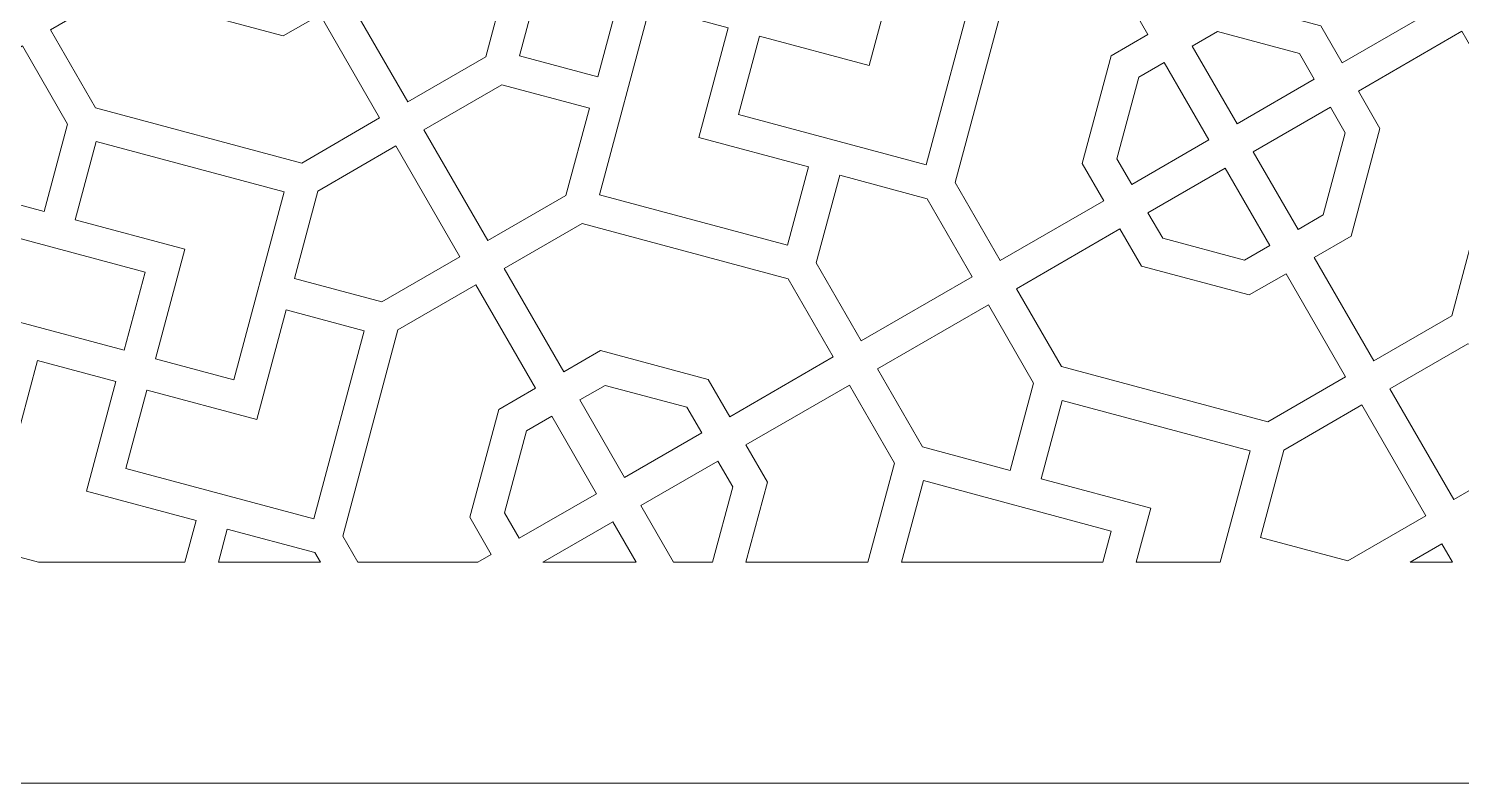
# Model space of a CAD drawing. Header units: centimetres. Extents: x 1.9 to 18.1, y -9.5 to 9.5.
# Drawn here: x 10.741 to 14.469, y -9.5 to -7.537 of the extents above; entities that cross this region are included whole.
import ezdxf

# ---------------------------------------------------------------- set-up
doc = ezdxf.new("R2010")
doc.units = ezdxf.units.CM
doc.header["$MEASUREMENT"] = 0
doc.layers.add('layer 1', color=7, linetype='Continuous')

msp = doc.modelspace()

# ---------------------------------------------------------------- linework, layer by layer
at = {"layer": 'layer 1', "color": 7, "lineweight": 9}
for points, knots in [([(1.85394, -0.05571), (1.85394, -0.05571), (18.09811, -0.05571), (18.09811, -0.05571), (18.09811, -0.05571), (18.09811, -0.05571), (18.09811, -9.49999), (18.09811, -9.49999), (18.09811, -9.49999), (18.09811, -9.49999), (1.85394, -9.49999), (1.85394, -9.49999), (1.85394, -9.49999), (1.85394, -9.49999), (1.85394, -0.05571), (1.85394, -0.05571)], [0, 0, 0, 0, 0.2, 0.2, 0.2, 0.2, 0.4, 0.4, 0.4, 0.4, 0.6, 0.6, 0.6, 0.6, 1, 1, 1, 1]), ([(11.74351, -7.12274), (11.74351, -7.12274), (11.66839, -7.4031), (11.66839, -7.4031), (11.66839, -7.4031), (11.66839, -7.4031), (11.57251, -7.45845), (11.57251, -7.45845), (11.57251, -7.45845), (11.57251, -7.45845), (11.72762, -7.72711), (11.72762, -7.72711), (11.72762, -7.72711), (11.72762, -7.72711), (11.93043, -7.61001), (11.93043, -7.61001), (11.93043, -7.61001), (11.93043, -7.61001), (12.07425, -7.07326), (12.07425, -7.07326), (12.07425, -7.07326), (12.07425, -7.07326), (11.95711, -6.87036), (11.95711, -6.87036), (11.95711, -6.87036), (11.95711, -6.87036), (11.68762, -7.02595), (11.68762, -7.02595), (11.68762, -7.02595), (11.68762, -7.02595), (11.74351, -7.12274), (11.74351, -7.12274)], [0, 0, 0, 0, 0.1111111, 0.1111111, 0.1111111, 0.1111111, 0.2222222, 0.2222222, 0.2222222, 0.2222222, 0.3333333, 0.3333333, 0.3333333, 0.3333333, 0.4444444, 0.4444444, 0.4444444, 0.4444444, 0.5555556, 0.5555556, 0.5555556, 0.5555556, 0.6666667, 0.6666667, 0.6666667, 0.6666667, 0.7777778, 0.7777778, 0.7777778, 0.7777778, 1, 1, 1, 1]), ([(12.58329, -7.45349), (12.58329, -7.45349), (12.58354, -7.45355), (12.58354, -7.45355), (12.58354, -7.45355), (12.58354, -7.45355), (12.63809, -7.24997), (12.63809, -7.24997), (12.63809, -7.24997), (12.63809, -7.24997), (12.14912, -7.11895), (12.14912, -7.11895), (12.14912, -7.11895), (12.14912, -7.11895), (12.0181, -7.60792), (12.0181, -7.60792), (12.0181, -7.60792), (12.0181, -7.60792), (12.22185, -7.66251), (12.22185, -7.66251), (12.22185, -7.66251), (12.22185, -7.66251), (12.2983, -7.37719), (12.2983, -7.37719), (12.2983, -7.37719), (12.2983, -7.37719), (12.58328, -7.45354), (12.58328, -7.45354), (12.58328, -7.45354), (12.58328, -7.45354), (12.58329, -7.45349), (12.58329, -7.45349)], [0, 0, 0, 0, 0.1111111, 0.1111111, 0.1111111, 0.1111111, 0.2222222, 0.2222222, 0.2222222, 0.2222222, 0.3333333, 0.3333333, 0.3333333, 0.3333333, 0.4444444, 0.4444444, 0.4444444, 0.4444444, 0.5555556, 0.5555556, 0.5555556, 0.5555556, 0.6666667, 0.6666667, 0.6666667, 0.6666667, 0.7777778, 0.7777778, 0.7777778, 0.7777778, 1, 1, 1, 1]), ([(14.10332, -7.52949), (14.10332, -7.52949), (14.1592, -7.62629), (14.1592, -7.62629), (14.1592, -7.62629), (14.1592, -7.62629), (14.42869, -7.4707), (14.42869, -7.4707), (14.42869, -7.4707), (14.42869, -7.4707), (14.3115, -7.26773), (14.3115, -7.26773), (14.3115, -7.26773), (14.3115, -7.26773), (13.77486, -7.12394), (13.77486, -7.12394), (13.77486, -7.12394), (13.77486, -7.12394), (13.57198, -7.24107), (13.57198, -7.24107), (13.57198, -7.24107), (13.57198, -7.24107), (13.72709, -7.50973), (13.72709, -7.50973), (13.72709, -7.50973), (13.72709, -7.50973), (13.82296, -7.45437), (13.82296, -7.45437), (13.82296, -7.45437), (13.82296, -7.45437), (14.10332, -7.52949), (14.10332, -7.52949)], [0, 0, 0, 0, 0.1111111, 0.1111111, 0.1111111, 0.1111111, 0.2222222, 0.2222222, 0.2222222, 0.2222222, 0.3333333, 0.3333333, 0.3333333, 0.3333333, 0.4444444, 0.4444444, 0.4444444, 0.4444444, 0.5555556, 0.5555556, 0.5555556, 0.5555556, 0.6666667, 0.6666667, 0.6666667, 0.6666667, 0.7777778, 0.7777778, 0.7777778, 0.7777778, 1, 1, 1, 1]), ([(13.48284, -7.88773), (13.48284, -7.88773), (13.55796, -7.60737), (13.55796, -7.60737), (13.55796, -7.60737), (13.55796, -7.60737), (13.65383, -7.55202), (13.65383, -7.55202), (13.65383, -7.55202), (13.65383, -7.55202), (13.49873, -7.28336), (13.49873, -7.28336), (13.49873, -7.28336), (13.49873, -7.28336), (13.29568, -7.4006), (13.29568, -7.4006), (13.29568, -7.4006), (13.29568, -7.4006), (13.15189, -7.93724), (13.15189, -7.93724), (13.15189, -7.93724), (13.15189, -7.93724), (13.26907, -8.1402), (13.26907, -8.1402), (13.26907, -8.1402), (13.26907, -8.1402), (13.53872, -7.98452), (13.53872, -7.98452), (13.53872, -7.98452), (13.53872, -7.98452), (13.48284, -7.88773), (13.48284, -7.88773)], [0, 0, 0, 0, 0.1111111, 0.1111111, 0.1111111, 0.1111111, 0.2222222, 0.2222222, 0.2222222, 0.2222222, 0.3333333, 0.3333333, 0.3333333, 0.3333333, 0.4444444, 0.4444444, 0.4444444, 0.4444444, 0.5555556, 0.5555556, 0.5555556, 0.5555556, 0.6666667, 0.6666667, 0.6666667, 0.6666667, 0.7777778, 0.7777778, 0.7777778, 0.7777778, 1, 1, 1, 1]), ([(12.64313, -7.55689), (12.64313, -7.55689), (12.6431, -7.55698), (12.6431, -7.55698), (12.6431, -7.55698), (12.6431, -7.55698), (12.64262, -7.55686), (12.64262, -7.55686), (12.64262, -7.55686), (12.64262, -7.55686), (12.58802, -7.76064), (12.58802, -7.76064), (12.58802, -7.76064), (12.58802, -7.76064), (13.07699, -7.89166), (13.07699, -7.89166), (13.07699, -7.89166), (13.07699, -7.89166), (13.20801, -7.40269), (13.20801, -7.40269), (13.20801, -7.40269), (13.20801, -7.40269), (13.00449, -7.34816), (13.00449, -7.34816), (13.00449, -7.34816), (13.00449, -7.34816), (12.92811, -7.63325), (12.92811, -7.63325), (12.92811, -7.63325), (12.92811, -7.63325), (12.64313, -7.55689), (12.64313, -7.55689)], [0, 0, 0, 0, 0.1111111, 0.1111111, 0.1111111, 0.1111111, 0.2222222, 0.2222222, 0.2222222, 0.2222222, 0.3333333, 0.3333333, 0.3333333, 0.3333333, 0.4444444, 0.4444444, 0.4444444, 0.4444444, 0.5555556, 0.5555556, 0.5555556, 0.5555556, 0.6666667, 0.6666667, 0.6666667, 0.6666667, 0.7777778, 0.7777778, 0.7777778, 0.7777778, 1, 1, 1, 1]), ([(11.12303, -7.48098), (11.12303, -7.48098), (11.06714, -7.38418), (11.06714, -7.38418), (11.06714, -7.38418), (11.06714, -7.38418), (10.79749, -7.53987), (10.79749, -7.53987), (10.79749, -7.53987), (10.79749, -7.53987), (10.91454, -7.7426), (10.91454, -7.7426), (10.91454, -7.7426), (10.91454, -7.7426), (11.45155, -7.88649), (11.45155, -7.88649), (11.45155, -7.88649), (11.45155, -7.88649), (11.65436, -7.76939), (11.65436, -7.76939), (11.65436, -7.76939), (11.65436, -7.76939), (11.49926, -7.50074), (11.49926, -7.50074), (11.49926, -7.50074), (11.49926, -7.50074), (11.40338, -7.5561), (11.40338, -7.5561), (11.40338, -7.5561), (11.40338, -7.5561), (11.12303, -7.48098), (11.12303, -7.48098)], [0, 0, 0, 0, 0.1111111, 0.1111111, 0.1111111, 0.1111111, 0.2222222, 0.2222222, 0.2222222, 0.2222222, 0.3333333, 0.3333333, 0.3333333, 0.3333333, 0.4444444, 0.4444444, 0.4444444, 0.4444444, 0.5555556, 0.5555556, 0.5555556, 0.5555556, 0.6666667, 0.6666667, 0.6666667, 0.6666667, 0.7777778, 0.7777778, 0.7777778, 0.7777778, 1, 1, 1, 1]), ([(12.56143, -7.5348), (12.56143, -7.5348), (12.3578, -7.48024), (12.3578, -7.48024), (12.3578, -7.48024), (12.3578, -7.48024), (12.22678, -7.9692), (12.22678, -7.9692), (12.22678, -7.9692), (12.22678, -7.9692), (12.71575, -8.10022), (12.71575, -8.10022), (12.71575, -8.10022), (12.71575, -8.10022), (12.77031, -7.89659), (12.77031, -7.89659), (12.77031, -7.89659), (12.77031, -7.89659), (12.48498, -7.82014), (12.48498, -7.82014), (12.48498, -7.82014), (12.48498, -7.82014), (12.56143, -7.5348), (12.56143, -7.5348)], [0, 0, 0, 0, 0.1428571, 0.1428571, 0.1428571, 0.1428571, 0.2857143, 0.2857143, 0.2857143, 0.2857143, 0.4285714, 0.4285714, 0.4285714, 0.4285714, 0.5714286, 0.5714286, 0.5714286, 0.5714286, 0.7142857, 0.7142857, 0.7142857, 0.7142857, 1, 1, 1, 1]), ([(14.08633, -7.66835), (14.08633, -7.66835), (14.04787, -7.60174), (14.04787, -7.60174), (14.04787, -7.60174), (14.04787, -7.60174), (13.83485, -7.54466), (13.83485, -7.54466), (13.83485, -7.54466), (13.83485, -7.54466), (13.76915, -7.58259), (13.76915, -7.58259), (13.76915, -7.58259), (13.76915, -7.58259), (13.88558, -7.78426), (13.88558, -7.78426), (13.88558, -7.78426), (13.88558, -7.78426), (14.08633, -7.66835), (14.08633, -7.66835)], [0, 0, 0, 0, 0.1666667, 0.1666667, 0.1666667, 0.1666667, 0.3333333, 0.3333333, 0.3333333, 0.3333333, 0.5, 0.5, 0.5, 0.5, 0.6666667, 0.6666667, 0.6666667, 0.6666667, 1, 1, 1, 1]), ([(14.25738, -7.79633), (14.25738, -7.79633), (14.18225, -8.07668), (14.18225, -8.07668), (14.18225, -8.07668), (14.18225, -8.07668), (14.08638, -8.13204), (14.08638, -8.13204), (14.08638, -8.13204), (14.08638, -8.13204), (14.24148, -8.40069), (14.24148, -8.40069), (14.24148, -8.40069), (14.24148, -8.40069), (14.4443, -8.28359), (14.4443, -8.28359), (14.4443, -8.28359), (14.4443, -8.28359), (14.58812, -7.74684), (14.58812, -7.74684), (14.58812, -7.74684), (14.58812, -7.74684), (14.47098, -7.54395), (14.47098, -7.54395), (14.47098, -7.54395), (14.47098, -7.54395), (14.20149, -7.69954), (14.20149, -7.69954), (14.20149, -7.69954), (14.20149, -7.69954), (14.25738, -7.79633), (14.25738, -7.79633)], [0, 0, 0, 0, 0.1111111, 0.1111111, 0.1111111, 0.1111111, 0.2222222, 0.2222222, 0.2222222, 0.2222222, 0.3333333, 0.3333333, 0.3333333, 0.3333333, 0.4444444, 0.4444444, 0.4444444, 0.4444444, 0.5555556, 0.5555556, 0.5555556, 0.5555556, 0.6666667, 0.6666667, 0.6666667, 0.6666667, 0.7777778, 0.7777778, 0.7777778, 0.7777778, 1, 1, 1, 1]), ([(10.78104, -8.01244), (10.78104, -8.01244), (10.84194, -7.78513), (10.84194, -7.78513), (10.84194, -7.78513), (10.84194, -7.78513), (10.72463, -7.58194), (10.72463, -7.58194), (10.72463, -7.58194), (10.72463, -7.58194), (10.43625, -7.74843), (10.43625, -7.74843), (10.43625, -7.74843), (10.43625, -7.74843), (10.55347, -7.95147), (10.55347, -7.95147), (10.55347, -7.95147), (10.55347, -7.95147), (10.78104, -8.01244), (10.78104, -8.01244)], [0, 0, 0, 0, 0.1666667, 0.1666667, 0.1666667, 0.1666667, 0.3333333, 0.3333333, 0.3333333, 0.3333333, 0.5, 0.5, 0.5, 0.5, 0.6666667, 0.6666667, 0.6666667, 0.6666667, 1, 1, 1, 1]), ([(13.61159, -7.94245), (13.61159, -7.94245), (13.81233, -7.82655), (13.81233, -7.82655), (13.81233, -7.82655), (13.81233, -7.82655), (13.6959, -7.62488), (13.6959, -7.62488), (13.6959, -7.62488), (13.6959, -7.62488), (13.63021, -7.66281), (13.63021, -7.66281), (13.63021, -7.66281), (13.63021, -7.66281), (13.57313, -7.87584), (13.57313, -7.87584), (13.57313, -7.87584), (13.57313, -7.87584), (13.61159, -7.94245), (13.61159, -7.94245)], [0, 0, 0, 0, 0.1666667, 0.1666667, 0.1666667, 0.1666667, 0.3333333, 0.3333333, 0.3333333, 0.3333333, 0.5, 0.5, 0.5, 0.5, 0.6666667, 0.6666667, 0.6666667, 0.6666667, 1, 1, 1, 1]), ([(11.93618, -8.08835), (11.93618, -8.08835), (12.13915, -7.97116), (12.13915, -7.97116), (12.13915, -7.97116), (12.13915, -7.97116), (12.20007, -7.74378), (12.20007, -7.74378), (12.20007, -7.74378), (12.20007, -7.74378), (11.97259, -7.68283), (11.97259, -7.68283), (11.97259, -7.68283), (11.97259, -7.68283), (11.76969, -7.79997), (11.76969, -7.79997), (11.76969, -7.79997), (11.76969, -7.79997), (11.93618, -8.08835), (11.93618, -8.08835)], [0, 0, 0, 0, 0.1666667, 0.1666667, 0.1666667, 0.1666667, 0.3333333, 0.3333333, 0.3333333, 0.3333333, 0.5, 0.5, 0.5, 0.5, 0.6666667, 0.6666667, 0.6666667, 0.6666667, 1, 1, 1, 1]), ([(14.12862, -7.74161), (14.12862, -7.74161), (13.92788, -7.85751), (13.92788, -7.85751), (13.92788, -7.85751), (13.92788, -7.85751), (14.04431, -8.05917), (14.04431, -8.05917), (14.04431, -8.05917), (14.04431, -8.05917), (14.11, -8.02124), (14.11, -8.02124), (14.11, -8.02124), (14.11, -8.02124), (14.16708, -7.80822), (14.16708, -7.80822), (14.16708, -7.80822), (14.16708, -7.80822), (14.12862, -7.74161), (14.12862, -7.74161)], [0, 0, 0, 0, 0.1666667, 0.1666667, 0.1666667, 0.1666667, 0.3333333, 0.3333333, 0.3333333, 0.3333333, 0.5, 0.5, 0.5, 0.5, 0.6666667, 0.6666667, 0.6666667, 0.6666667, 1, 1, 1, 1]), ([(11.07109, -8.39542), (11.07109, -8.39542), (11.0712, -8.39545), (11.0712, -8.39545), (11.0712, -8.39545), (11.0712, -8.39545), (11.07112, -8.39574), (11.07112, -8.39574), (11.07112, -8.39574), (11.07112, -8.39574), (11.27488, -8.45034), (11.27488, -8.45034), (11.27488, -8.45034), (11.27488, -8.45034), (11.4059, -7.96137), (11.4059, -7.96137), (11.4059, -7.96137), (11.4059, -7.96137), (10.91693, -7.83035), (10.91693, -7.83035), (10.91693, -7.83035), (10.91693, -7.83035), (10.86231, -8.03422), (10.86231, -8.03422), (10.86231, -8.03422), (10.86231, -8.03422), (11.14741, -8.11061), (11.14741, -8.11061), (11.14741, -8.11061), (11.14741, -8.11061), (11.07109, -8.39542), (11.07109, -8.39542)], [0, 0, 0, 0, 0.1111111, 0.1111111, 0.1111111, 0.1111111, 0.2222222, 0.2222222, 0.2222222, 0.2222222, 0.3333333, 0.3333333, 0.3333333, 0.3333333, 0.4444444, 0.4444444, 0.4444444, 0.4444444, 0.5555556, 0.5555556, 0.5555556, 0.5555556, 0.6666667, 0.6666667, 0.6666667, 0.6666667, 0.7777778, 0.7777778, 0.7777778, 0.7777778, 1, 1, 1, 1]), ([(11.69643, -7.84226), (11.69643, -7.84226), (11.49353, -7.95941), (11.49353, -7.95941), (11.49353, -7.95941), (11.49353, -7.95941), (11.43254, -8.18702), (11.43254, -8.18702), (11.43254, -8.18702), (11.43254, -8.18702), (11.6598, -8.24791), (11.6598, -8.24791), (11.6598, -8.24791), (11.6598, -8.24791), (11.86293, -8.13064), (11.86293, -8.13064), (11.86293, -8.13064), (11.86293, -8.13064), (11.69643, -7.84226), (11.69643, -7.84226)], [0, 0, 0, 0, 0.1666667, 0.1666667, 0.1666667, 0.1666667, 0.3333333, 0.3333333, 0.3333333, 0.3333333, 0.5, 0.5, 0.5, 0.5, 0.6666667, 0.6666667, 0.6666667, 0.6666667, 1, 1, 1, 1]), ([(13.65388, -8.0157), (13.65388, -8.0157), (13.69234, -8.08231), (13.69234, -8.08231), (13.69234, -8.08231), (13.69234, -8.08231), (13.90536, -8.13939), (13.90536, -8.13939), (13.90536, -8.13939), (13.90536, -8.13939), (13.97106, -8.10146), (13.97106, -8.10146), (13.97106, -8.10146), (13.97106, -8.10146), (13.85463, -7.8998), (13.85463, -7.8998), (13.85463, -7.8998), (13.85463, -7.8998), (13.65388, -8.0157), (13.65388, -8.0157)], [0, 0, 0, 0, 0.1666667, 0.1666667, 0.1666667, 0.1666667, 0.3333333, 0.3333333, 0.3333333, 0.3333333, 0.5, 0.5, 0.5, 0.5, 0.6666667, 0.6666667, 0.6666667, 0.6666667, 1, 1, 1, 1]), ([(13.1962, -8.18227), (13.1962, -8.18227), (13.07902, -7.97931), (13.07902, -7.97931), (13.07902, -7.97931), (13.07902, -7.97931), (12.85158, -7.91837), (12.85158, -7.91837), (12.85158, -7.91837), (12.85158, -7.91837), (12.79064, -8.1458), (12.79064, -8.1458), (12.79064, -8.1458), (12.79064, -8.1458), (12.90782, -8.34877), (12.90782, -8.34877), (12.90782, -8.34877), (12.90782, -8.34877), (13.1962, -8.18227), (13.1962, -8.18227)], [0, 0, 0, 0, 0.1666667, 0.1666667, 0.1666667, 0.1666667, 0.3333333, 0.3333333, 0.3333333, 0.3333333, 0.5, 0.5, 0.5, 0.5, 0.6666667, 0.6666667, 0.6666667, 0.6666667, 1, 1, 1, 1]), ([(10.98957, -8.37363), (10.98957, -8.37363), (10.98981, -8.37369), (10.98981, -8.37369), (10.98981, -8.37369), (10.98981, -8.37369), (11.04436, -8.17011), (11.04436, -8.17011), (11.04436, -8.17011), (11.04436, -8.17011), (10.55539, -8.03909), (10.55539, -8.03909), (10.55539, -8.03909), (10.55539, -8.03909), (10.42437, -8.52806), (10.42437, -8.52806), (10.42437, -8.52806), (10.42437, -8.52806), (10.62812, -8.58265), (10.62812, -8.58265), (10.62812, -8.58265), (10.62812, -8.58265), (10.70457, -8.29733), (10.70457, -8.29733), (10.70457, -8.29733), (10.70457, -8.29733), (10.98955, -8.37368), (10.98955, -8.37368), (10.98955, -8.37368), (10.98955, -8.37368), (10.98957, -8.37363), (10.98957, -8.37363)], [0, 0, 0, 0, 0.1111111, 0.1111111, 0.1111111, 0.1111111, 0.2222222, 0.2222222, 0.2222222, 0.2222222, 0.3333333, 0.3333333, 0.3333333, 0.3333333, 0.4444444, 0.4444444, 0.4444444, 0.4444444, 0.5555556, 0.5555556, 0.5555556, 0.5555556, 0.6666667, 0.6666667, 0.6666667, 0.6666667, 0.7777778, 0.7777778, 0.7777778, 0.7777778, 1, 1, 1, 1]), ([(12.50959, -8.44963), (12.50959, -8.44963), (12.56547, -8.54642), (12.56547, -8.54642), (12.56547, -8.54642), (12.56547, -8.54642), (12.83496, -8.39084), (12.83496, -8.39084), (12.83496, -8.39084), (12.83496, -8.39084), (12.71778, -8.18787), (12.71778, -8.18787), (12.71778, -8.18787), (12.71778, -8.18787), (12.18113, -8.04408), (12.18113, -8.04408), (12.18113, -8.04408), (12.18113, -8.04408), (11.97825, -8.16121), (11.97825, -8.16121), (11.97825, -8.16121), (11.97825, -8.16121), (12.13336, -8.42987), (12.13336, -8.42987), (12.13336, -8.42987), (12.13336, -8.42987), (12.22923, -8.37451), (12.22923, -8.37451), (12.22923, -8.37451), (12.22923, -8.37451), (12.50959, -8.44963), (12.50959, -8.44963)], [0, 0, 0, 0, 0.1111111, 0.1111111, 0.1111111, 0.1111111, 0.2222222, 0.2222222, 0.2222222, 0.2222222, 0.3333333, 0.3333333, 0.3333333, 0.3333333, 0.4444444, 0.4444444, 0.4444444, 0.4444444, 0.5555556, 0.5555556, 0.5555556, 0.5555556, 0.6666667, 0.6666667, 0.6666667, 0.6666667, 0.7777778, 0.7777778, 0.7777778, 0.7777778, 1, 1, 1, 1]), ([(13.6369, -8.15456), (13.6369, -8.15456), (13.58101, -8.05777), (13.58101, -8.05777), (13.58101, -8.05777), (13.58101, -8.05777), (13.31136, -8.21346), (13.31136, -8.21346), (13.31136, -8.21346), (13.31136, -8.21346), (13.42841, -8.41619), (13.42841, -8.41619), (13.42841, -8.41619), (13.42841, -8.41619), (13.96542, -8.56008), (13.96542, -8.56008), (13.96542, -8.56008), (13.96542, -8.56008), (14.16823, -8.44298), (14.16823, -8.44298), (14.16823, -8.44298), (14.16823, -8.44298), (14.01313, -8.17433), (14.01313, -8.17433), (14.01313, -8.17433), (14.01313, -8.17433), (13.91725, -8.22968), (13.91725, -8.22968), (13.91725, -8.22968), (13.91725, -8.22968), (13.6369, -8.15456), (13.6369, -8.15456)], [0, 0, 0, 0, 0.1111111, 0.1111111, 0.1111111, 0.1111111, 0.2222222, 0.2222222, 0.2222222, 0.2222222, 0.3333333, 0.3333333, 0.3333333, 0.3333333, 0.4444444, 0.4444444, 0.4444444, 0.4444444, 0.5555556, 0.5555556, 0.5555556, 0.5555556, 0.6666667, 0.6666667, 0.6666667, 0.6666667, 0.7777778, 0.7777778, 0.7777778, 0.7777778, 1, 1, 1, 1]), ([(11.90961, -8.92509), (11.90961, -8.92509), (11.94499, -8.90466), (11.94499, -8.90466), (11.94499, -8.90466), (11.94499, -8.90466), (11.88911, -8.80787), (11.88911, -8.80787), (11.88911, -8.80787), (11.88911, -8.80787), (11.96423, -8.52751), (11.96423, -8.52751), (11.96423, -8.52751), (11.96423, -8.52751), (12.0601, -8.47216), (12.0601, -8.47216), (12.0601, -8.47216), (12.0601, -8.47216), (11.905, -8.2035), (11.905, -8.2035), (11.905, -8.2035), (11.905, -8.2035), (11.70195, -8.32073), (11.70195, -8.32073), (11.70195, -8.32073), (11.70195, -8.32073), (11.55816, -8.85738), (11.55816, -8.85738), (11.55816, -8.85738), (11.55816, -8.85738), (11.59725, -8.92509), (11.59725, -8.92509), (11.59725, -8.92509), (11.59725, -8.92509), (11.90961, -8.92509), (11.90961, -8.92509)], [0, 0, 0, 0, 0.1, 0.1, 0.1, 0.1, 0.2, 0.2, 0.2, 0.2, 0.3, 0.3, 0.3, 0.3, 0.4, 0.4, 0.4, 0.4, 0.5, 0.5, 0.5, 0.5, 0.6, 0.6, 0.6, 0.6, 0.7, 0.7, 0.7, 0.7, 0.8, 0.8, 0.8, 0.8, 1, 1, 1, 1]), ([(11.0494, -8.47703), (11.0494, -8.47703), (11.04937, -8.47712), (11.04937, -8.47712), (11.04937, -8.47712), (11.04937, -8.47712), (11.0489, -8.477), (11.0489, -8.477), (11.0489, -8.477), (11.0489, -8.477), (10.99429, -8.68078), (10.99429, -8.68078), (10.99429, -8.68078), (10.99429, -8.68078), (11.48326, -8.8118), (11.48326, -8.8118), (11.48326, -8.8118), (11.48326, -8.8118), (11.61428, -8.32283), (11.61428, -8.32283), (11.61428, -8.32283), (11.61428, -8.32283), (11.41077, -8.2683), (11.41077, -8.2683), (11.41077, -8.2683), (11.41077, -8.2683), (11.33438, -8.55339), (11.33438, -8.55339), (11.33438, -8.55339), (11.33438, -8.55339), (11.0494, -8.47703), (11.0494, -8.47703)], [0, 0, 0, 0, 0.1111111, 0.1111111, 0.1111111, 0.1111111, 0.2222222, 0.2222222, 0.2222222, 0.2222222, 0.3333333, 0.3333333, 0.3333333, 0.3333333, 0.4444444, 0.4444444, 0.4444444, 0.4444444, 0.5555556, 0.5555556, 0.5555556, 0.5555556, 0.6666667, 0.6666667, 0.6666667, 0.6666667, 0.7777778, 0.7777778, 0.7777778, 0.7777778, 1, 1, 1, 1]), ([(13.2949, -8.68603), (13.2949, -8.68603), (13.35581, -8.45872), (13.35581, -8.45872), (13.35581, -8.45872), (13.35581, -8.45872), (13.23849, -8.25552), (13.23849, -8.25552), (13.23849, -8.25552), (13.23849, -8.25552), (12.95012, -8.42202), (12.95012, -8.42202), (12.95012, -8.42202), (12.95012, -8.42202), (13.06734, -8.62506), (13.06734, -8.62506), (13.06734, -8.62506), (13.06734, -8.62506), (13.2949, -8.68603), (13.2949, -8.68603)], [0, 0, 0, 0, 0.1666667, 0.1666667, 0.1666667, 0.1666667, 0.3333333, 0.3333333, 0.3333333, 0.3333333, 0.5, 0.5, 0.5, 0.5, 0.6666667, 0.6666667, 0.6666667, 0.6666667, 1, 1, 1, 1]), ([(14.45005, -8.76194), (14.45005, -8.76194), (14.65302, -8.64475), (14.65302, -8.64475), (14.65302, -8.64475), (14.65302, -8.64475), (14.71394, -8.41737), (14.71394, -8.41737), (14.71394, -8.41737), (14.71394, -8.41737), (14.48645, -8.35642), (14.48645, -8.35642), (14.48645, -8.35642), (14.48645, -8.35642), (14.28355, -8.47356), (14.28355, -8.47356), (14.28355, -8.47356), (14.28355, -8.47356), (14.45005, -8.76194), (14.45005, -8.76194)], [0, 0, 0, 0, 0.1666667, 0.1666667, 0.1666667, 0.1666667, 0.3333333, 0.3333333, 0.3333333, 0.3333333, 0.5, 0.5, 0.5, 0.5, 0.6666667, 0.6666667, 0.6666667, 0.6666667, 1, 1, 1, 1]), ([(11.14755, -8.92509), (11.14755, -8.92509), (11.17658, -8.81673), (11.17658, -8.81673), (11.17658, -8.81673), (11.17658, -8.81673), (10.89125, -8.74027), (10.89125, -8.74027), (10.89125, -8.74027), (10.89125, -8.74027), (10.9677, -8.45494), (10.9677, -8.45494), (10.9677, -8.45494), (10.9677, -8.45494), (10.76407, -8.40037), (10.76407, -8.40037), (10.76407, -8.40037), (10.76407, -8.40037), (10.63305, -8.88935), (10.63305, -8.88935), (10.63305, -8.88935), (10.63305, -8.88935), (10.76644, -8.92509), (10.76644, -8.92509), (10.76644, -8.92509), (10.76644, -8.92509), (11.14755, -8.92509), (11.14755, -8.92509)], [0, 0, 0, 0, 0.125, 0.125, 0.125, 0.125, 0.25, 0.25, 0.25, 0.25, 0.375, 0.375, 0.375, 0.375, 0.5, 0.5, 0.5, 0.5, 0.625, 0.625, 0.625, 0.625, 0.75, 0.75, 0.75, 0.75, 1, 1, 1, 1]), ([(12.4926, -8.58849), (12.4926, -8.58849), (12.45415, -8.52188), (12.45415, -8.52188), (12.45415, -8.52188), (12.45415, -8.52188), (12.24112, -8.4648), (12.24112, -8.4648), (12.24112, -8.4648), (12.24112, -8.4648), (12.17543, -8.50273), (12.17543, -8.50273), (12.17543, -8.50273), (12.17543, -8.50273), (12.29186, -8.7044), (12.29186, -8.7044), (12.29186, -8.7044), (12.29186, -8.7044), (12.4926, -8.58849), (12.4926, -8.58849)], [0, 0, 0, 0, 0.1666667, 0.1666667, 0.1666667, 0.1666667, 0.3333333, 0.3333333, 0.3333333, 0.3333333, 0.5, 0.5, 0.5, 0.5, 0.6666667, 0.6666667, 0.6666667, 0.6666667, 1, 1, 1, 1]), ([(12.92524, -8.92509), (12.92524, -8.92509), (12.99439, -8.66699), (12.99439, -8.66699), (12.99439, -8.66699), (12.99439, -8.66699), (12.87725, -8.46409), (12.87725, -8.46409), (12.87725, -8.46409), (12.87725, -8.46409), (12.60776, -8.61968), (12.60776, -8.61968), (12.60776, -8.61968), (12.60776, -8.61968), (12.66365, -8.71647), (12.66365, -8.71647), (12.66365, -8.71647), (12.66365, -8.71647), (12.60775, -8.92509), (12.60775, -8.92509), (12.60775, -8.92509), (12.60775, -8.92509), (12.92524, -8.92509), (12.92524, -8.92509)], [0, 0, 0, 0, 0.1428571, 0.1428571, 0.1428571, 0.1428571, 0.2857143, 0.2857143, 0.2857143, 0.2857143, 0.4285714, 0.4285714, 0.4285714, 0.4285714, 0.5714286, 0.5714286, 0.5714286, 0.5714286, 0.7142857, 0.7142857, 0.7142857, 0.7142857, 1, 1, 1, 1]), ([(13.84203, -8.92509), (13.84203, -8.92509), (13.91977, -8.63496), (13.91977, -8.63496), (13.91977, -8.63496), (13.91977, -8.63496), (13.4308, -8.50394), (13.4308, -8.50394), (13.4308, -8.50394), (13.4308, -8.50394), (13.37617, -8.70781), (13.37617, -8.70781), (13.37617, -8.70781), (13.37617, -8.70781), (13.66128, -8.7842), (13.66128, -8.7842), (13.66128, -8.7842), (13.66128, -8.7842), (13.62352, -8.92509), (13.62352, -8.92509), (13.62352, -8.92509), (13.62352, -8.92509), (13.84203, -8.92509), (13.84203, -8.92509)], [0, 0, 0, 0, 0.1428571, 0.1428571, 0.1428571, 0.1428571, 0.2857143, 0.2857143, 0.2857143, 0.2857143, 0.4285714, 0.4285714, 0.4285714, 0.4285714, 0.5714286, 0.5714286, 0.5714286, 0.5714286, 0.7142857, 0.7142857, 0.7142857, 0.7142857, 1, 1, 1, 1]), ([(14.2103, -8.51585), (14.2103, -8.51585), (14.0074, -8.633), (14.0074, -8.633), (14.0074, -8.633), (14.0074, -8.633), (13.94641, -8.86061), (13.94641, -8.86061), (13.94641, -8.86061), (13.94641, -8.86061), (14.17367, -8.9215), (14.17367, -8.9215), (14.17367, -8.9215), (14.17367, -8.9215), (14.3768, -8.80423), (14.3768, -8.80423), (14.3768, -8.80423), (14.3768, -8.80423), (14.2103, -8.51585), (14.2103, -8.51585)], [0, 0, 0, 0, 0.1666667, 0.1666667, 0.1666667, 0.1666667, 0.3333333, 0.3333333, 0.3333333, 0.3333333, 0.5, 0.5, 0.5, 0.5, 0.6666667, 0.6666667, 0.6666667, 0.6666667, 1, 1, 1, 1]), ([(12.01786, -8.86259), (12.01786, -8.86259), (12.2186, -8.74669), (12.2186, -8.74669), (12.2186, -8.74669), (12.2186, -8.74669), (12.10217, -8.54502), (12.10217, -8.54502), (12.10217, -8.54502), (12.10217, -8.54502), (12.03648, -8.58295), (12.03648, -8.58295), (12.03648, -8.58295), (12.03648, -8.58295), (11.9794, -8.79598), (11.9794, -8.79598), (11.9794, -8.79598), (11.9794, -8.79598), (12.01786, -8.86259), (12.01786, -8.86259)], [0, 0, 0, 0, 0.1666667, 0.1666667, 0.1666667, 0.1666667, 0.3333333, 0.3333333, 0.3333333, 0.3333333, 0.5, 0.5, 0.5, 0.5, 0.6666667, 0.6666667, 0.6666667, 0.6666667, 1, 1, 1, 1]), ([(12.52064, -8.92509), (12.52064, -8.92509), (12.57336, -8.72836), (12.57336, -8.72836), (12.57336, -8.72836), (12.57336, -8.72836), (12.5349, -8.66175), (12.5349, -8.66175), (12.5349, -8.66175), (12.5349, -8.66175), (12.33415, -8.77765), (12.33415, -8.77765), (12.33415, -8.77765), (12.33415, -8.77765), (12.41927, -8.92509), (12.41927, -8.92509), (12.41927, -8.92509), (12.41927, -8.92509), (12.52064, -8.92509), (12.52064, -8.92509)], [0, 0, 0, 0, 0.1666667, 0.1666667, 0.1666667, 0.1666667, 0.3333333, 0.3333333, 0.3333333, 0.3333333, 0.5, 0.5, 0.5, 0.5, 0.6666667, 0.6666667, 0.6666667, 0.6666667, 1, 1, 1, 1]), ([(13.53642, -8.92509), (13.53642, -8.92509), (13.55823, -8.8437), (13.55823, -8.8437), (13.55823, -8.8437), (13.55823, -8.8437), (13.06926, -8.71268), (13.06926, -8.71268), (13.06926, -8.71268), (13.06926, -8.71268), (13.01234, -8.92509), (13.01234, -8.92509), (13.01234, -8.92509), (13.01234, -8.92509), (13.53642, -8.92509), (13.53642, -8.92509)], [0, 0, 0, 0, 0.2, 0.2, 0.2, 0.2, 0.4, 0.4, 0.4, 0.4, 0.6, 0.6, 0.6, 0.6, 1, 1, 1, 1]), ([(12.3216, -8.92509), (12.3216, -8.92509), (12.2609, -8.81994), (12.2609, -8.81994), (12.2609, -8.81994), (12.2609, -8.81994), (12.07878, -8.92509), (12.07878, -8.92509), (12.07878, -8.92509), (12.07878, -8.92509), (12.3216, -8.92509), (12.3216, -8.92509)], [0, 0, 0, 0, 0.25, 0.25, 0.25, 0.25, 0.5, 0.5, 0.5, 0.5, 1, 1, 1, 1]), ([(11.50009, -8.92509), (11.50009, -8.92509), (11.48529, -8.89945), (11.48529, -8.89945), (11.48529, -8.89945), (11.48529, -8.89945), (11.25785, -8.83851), (11.25785, -8.83851), (11.25785, -8.83851), (11.25785, -8.83851), (11.23465, -8.92509), (11.23465, -8.92509), (11.23465, -8.92509), (11.23465, -8.92509), (11.50009, -8.92509), (11.50009, -8.92509)], [0, 0, 0, 0, 0.2, 0.2, 0.2, 0.2, 0.4, 0.4, 0.4, 0.4, 0.6, 0.6, 0.6, 0.6, 1, 1, 1, 1]), ([(14.44658, -8.92509), (14.44658, -8.92509), (14.41887, -8.87709), (14.41887, -8.87709), (14.41887, -8.87709), (14.41887, -8.87709), (14.33574, -8.92509), (14.33574, -8.92509), (14.33574, -8.92509), (14.33574, -8.92509), (14.44658, -8.92509), (14.44658, -8.92509)], [0, 0, 0, 0, 0.25, 0.25, 0.25, 0.25, 0.5, 0.5, 0.5, 0.5, 1, 1, 1, 1])]:
    msp.add_open_spline(points, degree=3, knots=knots, dxfattribs=at)

doc.saveas('drawing.dxf')
